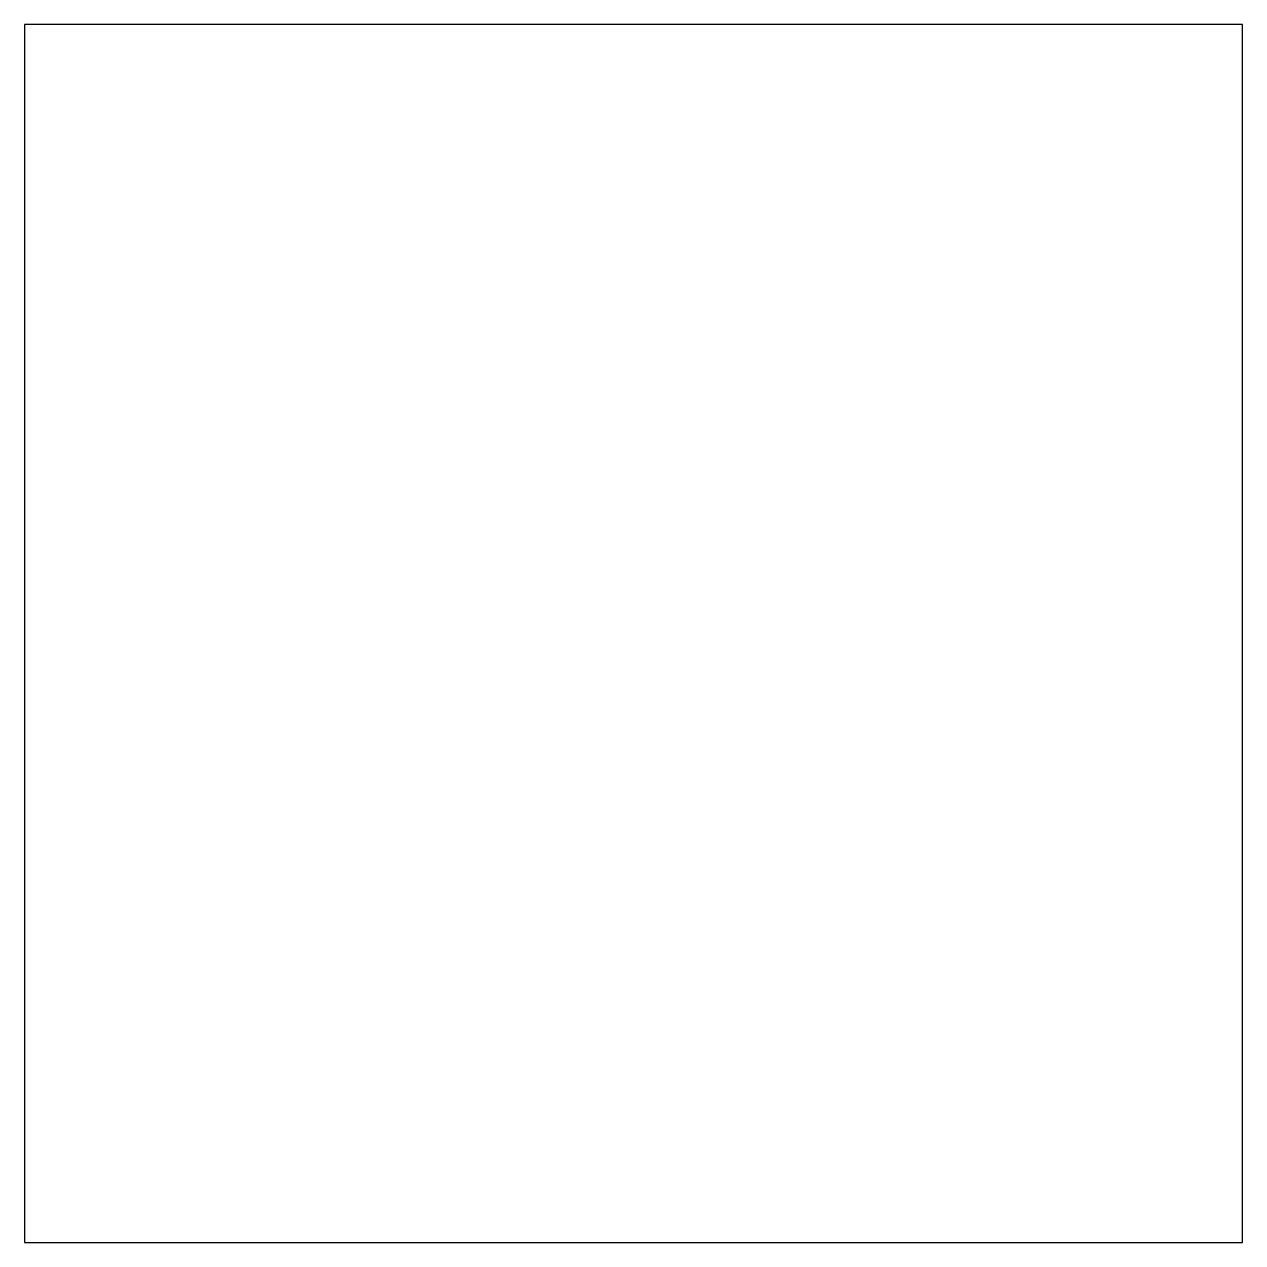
# Model space of a CAD drawing. Extents: x 10 to 90, y 10 to 90.
import ezdxf

# ---------------------------------------------------------------- set-up
doc = ezdxf.new("R2010")
doc.units = 0
doc.layers.get('0').update_dxf_attribs({"linetype": 'CONTINUOUS'})

msp = doc.modelspace()

# ---------------------------------------------------------------- linework, layer by layer
at = {"color": 14}
msp.add_lwpolyline([(10, 10), (90, 10), (90, 90), (10, 90)], close=True, dxfattribs=at)

doc.saveas('drawing.dxf')
